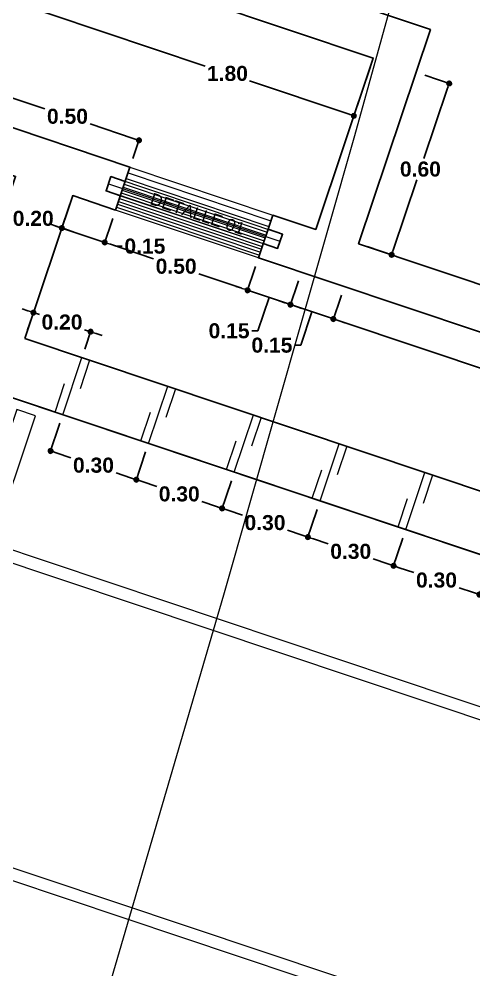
# Model space of a CAD drawing. Header units: metres. Extents: x 2572 to 5235, y 1556 to 2684.
# Drawn here: x 2961.334 to 2962.843, y 2285.626 to 2288.783 of the extents above; entities that cross this region are included whole.
import ezdxf

# ---------------------------------------------------------------- set-up
doc = ezdxf.new("R2010")
doc.units = ezdxf.units.M
doc.linetypes.add('DASHED2', pattern=[0.375, 0.25, -0.125])
doc.linetypes.add('HIDDEN2', pattern=[4.7625, 3.175, -1.5875])
for name, color, linetype, lineweight in [('0-CONCRETO 0.30mm', 146, 'Continuous', 30), ('0-COTAS', 7, 'Continuous', 5), ('0-SOMBREADO', 252, 'Continuous', 0), ('0-TAPA METAL 0.15mm', 207, 'Continuous', 5), ('0-TUBERIA 0.00mm', 140, 'Continuous', 0), ('0-TUBERIAS 0.13mm', 140, 'Continuous', 13), ('TEXTOS 02', 241, 'Continuous', 20), ('vanos', 145, 'Continuous', 9)]:
    doc.layers.add(name, color=color, linetype=linetype, lineweight=lineweight)
doc.layers.add('graf-02', color=4, linetype='Continuous')
doc.styles.get("Standard").update_dxf_attribs({"font": 'arial.ttf'})
doc.styles.add('WMF-Arial0', font='arialbd.ttf')
doc.dimstyles.new('ESC 1 en 100', dxfattribs={"dimtxt": 0.05, "dimasz": 0.02, "dimexe": 0.01, "dimexo": 0.03, "dimgap": 0.01, "dimtad": 0, "dimtih": 1, "dimtoh": 1, "dimzin": 0, "dimdsep": 46, "dimtxsty": 'WMF-Arial0', "dimblk": 'DOT', "dimcen": 2.5, "dimdle": 0.03, "dimclrd": 256, "dimclre": 256, "dimclrt": 256, "dimazin": 0, "dimtfac": 1, "dimtmove": 0, "dimatfit": 1, "dimldrblk": 'DOT', "dimfxl": 0.04, "dimtolj": 1, "dimtzin": 0, "dimarcsym": 0})
doc.dimstyles.new('ISO-25', dxfattribs={"dimtxt": 0.5, "dimasz": 2.4995, "dimexe": 1.25, "dimexo": 0.625, "dimtad": 1, "dimtxsty": 'Standard', "dimblk": 'NONE', "dimblk2": 'NONE', "dimcen": 2.5, "dimadec": 0, "dimazin": 0, "dimtfac": 1, "dimtmove": 0, "dimatfit": 3, "dimfxl": 1, "dimarcsym": 0})

# ---------------------------------------------------------------- blocks, each defined once
blk = doc.blocks.new('_Dot')
at = {"layer": 'graf-02', "color": 0, "lineweight": -2}
blk.add_line((-0.5, 0), (-1, 0), dxfattribs=at)
at = {"layer": 'graf-02', "color": 0, "const_width": 0.5}
blk.add_lwpolyline([(-0.25, 0, 1), (0.25, 0, 1)], format="xyb", close=True, dxfattribs=at)
blk = doc.blocks.new('*D120')
at = {"layer": '0-COTAS', "lineweight": -2, "transparency": 16777216}
for p, q in [((2962.6799, 2288.5963), (2962.7706, 2288.5659)), ((2962.7547, 2288.5501), (2962.6776, 2288.3202)), ((2962.5767, 2288.0192), (2962.6538, 2288.2491)), ((2962.4891, 2288.0274), (2962.5799, 2287.997))]:
    blk.add_line(p, q, dxfattribs=at)
at = {"layer": 'Defpoints', "color": 0, "transparency": 16777216}
for p in [(2962.6514, 2288.6058), (2962.7611, 2288.5691), (2962.4607, 2288.037)]:
    blk.add_point(p, dxfattribs=at)
at = {"layer": '0-COTAS', "lineweight": -2, "transparency": 16777216, "xscale": 0.02, "yscale": 0.02, "zscale": 0.02}
for p, rotation in [((2962.7611, 2288.5691), 71.4655209335111), ((2962.5704, 2288.0002), 251.4655209335111)]:
    blk.add_blockref('_Dot', p, dxfattribs=dict(at, rotation=rotation))
at = {"layer": '0-COTAS', "transparency": 16777216, "insert": (2962.6657, 2288.2846), "char_height": 0.05, "attachment_point": 5, "style": 'WMF-Arial0'}
blk.add_mtext('\\A1;0.60', dxfattribs=at)
blk = doc.blocks.new('*D121')
at = {"layer": '0-COTAS', "lineweight": -2, "transparency": 16777216}
for p, q in [((2961.5028, 2288.1683), (2961.4731, 2288.0797)), ((2961.4573, 2288.0956), (2961.4383, 2288.1019)), ((2961.645, 2288.1206), (2961.6153, 2288.0321)), ((2961.4763, 2288.0892), (2961.6185, 2288.0415)), ((2961.6374, 2288.0352), (2961.6564, 2288.0288)), ((2961.6564, 2288.0288), (2961.6764, 2288.0288))]:
    blk.add_line(p, q, dxfattribs=at)
at = {"layer": 'Defpoints', "color": 0, "transparency": 16777216}
for p in [(2961.5123, 2288.1967), (2961.6545, 2288.149), (2961.6185, 2288.0415)]:
    blk.add_point(p, dxfattribs=at)
at = {"layer": '0-COTAS', "lineweight": -2, "transparency": 16777216, "xscale": 0.02, "yscale": 0.02, "zscale": 0.02}
for p, rotation in [((2961.4763, 2288.0892), 341.4655210010613), ((2961.6185, 2288.0415), 161.4655210010614)]:
    blk.add_blockref('_Dot', p, dxfattribs=dict(at, rotation=rotation))
at = {"layer": '0-COTAS', "transparency": 16777216, "insert": (2961.7518, 2288.0288), "char_height": 0.05, "attachment_point": 5, "style": 'WMF-Arial0'}
blk.add_mtext('\\A1;0.15', dxfattribs=at)
blk = doc.blocks.new('*D122')
at = {"layer": '0-COTAS', "lineweight": -2, "transparency": 16777216}
for p, q in [((2961.645, 2288.1206), (2961.6153, 2288.0321)), ((2961.6374, 2288.0352), (2961.7807, 2287.9872)), ((2962.0736, 2287.889), (2961.9303, 2287.937)), ((2962.119, 2287.9617), (2962.0894, 2287.8731))]:
    blk.add_line(p, q, dxfattribs=at)
at = {"layer": 'Defpoints', "color": 0, "transparency": 16777216}
for p in [(2961.6545, 2288.149), (2962.1286, 2287.9901), (2962.0925, 2287.8826)]:
    blk.add_point(p, dxfattribs=at)
at = {"layer": '0-COTAS', "lineweight": -2, "transparency": 16777216, "xscale": 0.02, "yscale": 0.02, "zscale": 0.02}
for p, rotation in [((2961.6185, 2288.0415), 161.4655210010614), ((2962.0925, 2287.8826), 341.4655210010613)]:
    blk.add_blockref('_Dot', p, dxfattribs=dict(at, rotation=rotation))
at = {"layer": '0-COTAS', "transparency": 16777216, "insert": (2961.8555, 2287.9621), "char_height": 0.05, "attachment_point": 5, "style": 'WMF-Arial0'}
blk.add_mtext('\\A1;0.50', dxfattribs=at)
blk = doc.blocks.new('*D123')
at = {"layer": '0-COTAS', "lineweight": -2, "transparency": 16777216}
for p, q in [((2962.119, 2287.9617), (2962.0894, 2287.8731)), ((2962.2613, 2287.914), (2962.2316, 2287.8254)), ((2962.0736, 2287.889), (2962.0546, 2287.8953)), ((2962.0925, 2287.8826), (2962.2348, 2287.8349)), ((2962.0925, 2287.8826), (2962.2348, 2287.8349)), ((2962.1636, 2287.8588), (2962.1264, 2287.7477)), ((2962.2537, 2287.8286), (2962.2727, 2287.8222)), ((2962.1264, 2287.7477), (2962.1064, 2287.7477))]:
    blk.add_line(p, q, dxfattribs=at)
at = {"layer": 'Defpoints', "color": 0, "transparency": 16777216}
for p in [(2962.1286, 2287.9901), (2962.2708, 2287.9424), (2962.2348, 2287.8349)]:
    blk.add_point(p, dxfattribs=at)
at = {"layer": '0-COTAS', "lineweight": -2, "transparency": 16777216, "xscale": 0.02, "yscale": 0.02, "zscale": 0.02}
for p, rotation in [((2962.0925, 2287.8826), 341.4655210010613), ((2962.2348, 2287.8349), 161.4655210010614)]:
    blk.add_blockref('_Dot', p, dxfattribs=dict(at, rotation=rotation))
at = {"layer": '0-COTAS', "transparency": 16777216, "insert": (2962.031, 2287.7477), "char_height": 0.05, "attachment_point": 5, "style": 'WMF-Arial0'}
blk.add_mtext('\\A1;0.15', dxfattribs=at)
blk = doc.blocks.new('*D111')
at = {"layer": '0-COTAS', "lineweight": -2, "transparency": 16777216}
for p, q in [((2962.2613, 2287.914), (2962.2316, 2287.8254)), ((2962.2158, 2287.8413), (2962.1968, 2287.8476)), ((2962.4035, 2287.8663), (2962.3738, 2287.7778)), ((2962.2348, 2287.8349), (2962.377, 2287.7872)), ((2962.2348, 2287.8349), (2962.377, 2287.7872)), ((2962.3059, 2287.8111), (2962.2686, 2287.7)), ((2962.3959, 2287.7809), (2962.4149, 2287.7745)), ((2962.2686, 2287.7), (2962.2486, 2287.7))]:
    blk.add_line(p, q, dxfattribs=at)
at = {"layer": 'Defpoints', "color": 0, "transparency": 16777216}
for p in [(2962.2708, 2287.9424), (2962.413, 2287.8947), (2962.377, 2287.7872)]:
    blk.add_point(p, dxfattribs=at)
at = {"layer": '0-COTAS', "lineweight": -2, "transparency": 16777216, "xscale": 0.02, "yscale": 0.02, "zscale": 0.02}
for p, rotation in [((2962.2348, 2287.8349), 341.4655210010613), ((2962.377, 2287.7872), 161.4655210010614)]:
    blk.add_blockref('_Dot', p, dxfattribs=dict(at, rotation=rotation))
at = {"layer": '0-COTAS', "transparency": 16777216, "insert": (2962.1732, 2287.7), "char_height": 0.05, "attachment_point": 5, "style": 'WMF-Arial0'}
blk.add_mtext('\\A1;0.15', dxfattribs=at)
blk = doc.blocks.new('*D112')
at = {"layer": '0-COTAS', "lineweight": -2, "transparency": 16777216}
for p, q in [((2962.4035, 2287.8663), (2962.3738, 2287.7778)), ((2962.3959, 2287.7809), (2963.7473, 2287.3278)), ((2965.2498, 2286.8241), (2963.8985, 2287.2771)), ((2965.2953, 2286.8968), (2965.2656, 2286.8082))]:
    blk.add_line(p, q, dxfattribs=at)
at = {"layer": 'Defpoints', "color": 0, "transparency": 16777216}
for p in [(2962.413, 2287.8947), (2965.3048, 2286.9252), (2965.2688, 2286.8177)]:
    blk.add_point(p, dxfattribs=at)
at = {"layer": '0-COTAS', "lineweight": -2, "transparency": 16777216, "xscale": 0.02, "yscale": 0.02, "zscale": 0.02}
for p, rotation in [((2962.377, 2287.7872), 161.4655210010614), ((2965.2688, 2286.8177), 341.4655210010613)]:
    blk.add_blockref('_Dot', p, dxfattribs=dict(at, rotation=rotation))
at = {"layer": '0-COTAS', "transparency": 16777216, "insert": (2963.8229, 2287.3025), "char_height": 0.05, "attachment_point": 5, "style": 'WMF-Arial0'}
blk.add_mtext('\\A1;3.05', dxfattribs=at)
blk = doc.blocks.new('*D124')
at = {"layer": '0-COTAS', "lineweight": -2, "transparency": 16777216}
for p, q in [((2961.3131, 2288.2319), (2961.2834, 2288.1433)), ((2961.2677, 2288.1592), (2961.2487, 2288.1655)), ((2961.5028, 2288.1683), (2961.4731, 2288.0797)), ((2961.2866, 2288.1528), (2961.3067, 2288.1461)), ((2961.4763, 2288.0892), (2961.4562, 2288.0959)), ((2961.4952, 2288.0829), (2961.5142, 2288.0765))]:
    blk.add_line(p, q, dxfattribs=at)
at = {"layer": 'Defpoints', "color": 0, "transparency": 16777216}
for p in [(2961.3227, 2288.2603), (2961.5123, 2288.1967), (2961.2866, 2288.1528)]:
    blk.add_point(p, dxfattribs=at)
at = {"layer": '0-COTAS', "lineweight": -2, "transparency": 16777216, "xscale": 0.02, "yscale": 0.02, "zscale": 0.02}
for p, rotation in [((2961.2866, 2288.1528), 341.4655210010613), ((2961.4763, 2288.0892), 161.4655210010614)]:
    blk.add_blockref('_Dot', p, dxfattribs=dict(at, rotation=rotation))
at = {"layer": '0-COTAS', "transparency": 16777216, "insert": (2961.3814, 2288.121), "char_height": 0.05, "attachment_point": 5, "style": 'WMF-Arial0'}
blk.add_mtext('\\A1;0.20', dxfattribs=at)
blk = doc.blocks.new('*D128')
at = {"layer": '0-COTAS', "lineweight": -2, "transparency": 16777216}
for p, q in [((2961.2377, 2288.4786), (2961.2612, 2288.5488)), ((2961.277, 2288.533), (2961.4203, 2288.4849)), ((2961.7131, 2288.3867), (2961.5698, 2288.4348)), ((2961.7117, 2288.3197), (2961.7353, 2288.3899))]:
    blk.add_line(p, q, dxfattribs=at)
at = {"layer": 'Defpoints', "color": 0, "transparency": 16777216}
for p in [(2961.258, 2288.5393), (2961.2281, 2288.4502), (2961.7022, 2288.2913)]:
    blk.add_point(p, dxfattribs=at)
at = {"layer": '0-COTAS', "lineweight": -2, "transparency": 16777216, "xscale": 0.02, "yscale": 0.02, "zscale": 0.02}
for p, rotation in [((2961.258, 2288.5393), 161.4655210010614), ((2961.7321, 2288.3804), 341.4655210010613)]:
    blk.add_blockref('_Dot', p, dxfattribs=dict(at, rotation=rotation))
at = {"layer": '0-COTAS', "transparency": 16777216, "insert": (2961.495, 2288.4599), "char_height": 0.05, "attachment_point": 5, "style": 'WMF-Arial0'}
blk.add_mtext('\\A1;0.50', dxfattribs=at)
blk = doc.blocks.new('*D129')
at = {"layer": '0-COTAS', "lineweight": -2, "transparency": 16777216}
for p, q in [((2960.793, 2289.1973), (2960.7351, 2289.0244)), ((2960.7572, 2289.0275), (2961.9521, 2288.6269)), ((2962.4997, 2288.6251), (2962.4417, 2288.4522)), ((2962.4259, 2288.468), (2962.0991, 2288.5776))]:
    blk.add_line(p, q, dxfattribs=at)
at = {"layer": 'Defpoints', "color": 0, "transparency": 16777216}
for p in [(2960.8026, 2289.2257), (2960.7382, 2289.0338), (2962.5092, 2288.6535)]:
    blk.add_point(p, dxfattribs=at)
at = {"layer": '0-COTAS', "lineweight": -2, "transparency": 16777216, "xscale": 0.02, "yscale": 0.02, "zscale": 0.02}
for p, rotation in [((2960.7382, 2289.0338), 161.4655210010614), ((2962.4449, 2288.4617), 341.4655210010613)]:
    blk.add_blockref('_Dot', p, dxfattribs=dict(at, rotation=rotation))
at = {"layer": '0-COTAS', "transparency": 16777216, "insert": (2962.0256, 2288.6022), "char_height": 0.05, "attachment_point": 5, "style": 'WMF-Arial0'}
blk.add_mtext('\\A1;1.80', dxfattribs=at)
blk = doc.blocks.new('*D143')
at = {"layer": '0-COTAS', "lineweight": -2, "transparency": 16777216}
for p, q in [((2962.6076, 2287.0596), (2962.5737, 2286.9582)), ((2962.5958, 2286.9614), (2962.6443, 2286.9451)), ((2962.8921, 2286.9642), (2962.8581, 2286.8629)), ((2962.8423, 2286.8787), (2962.7938, 2286.895))]:
    blk.add_line(p, q, dxfattribs=at)
at = {"layer": 'Defpoints', "color": 0, "transparency": 16777216}
for p in [(2962.6172, 2287.088), (2962.9016, 2286.9926), (2962.5768, 2286.9677)]:
    blk.add_point(p, dxfattribs=at)
at = {"layer": '0-COTAS', "lineweight": -2, "transparency": 16777216, "xscale": 0.02, "yscale": 0.02, "zscale": 0.02}
for p, rotation in [((2962.5768, 2286.9677), 161.4655210010614), ((2962.8613, 2286.8724), 341.4655210010613)]:
    blk.add_blockref('_Dot', p, dxfattribs=dict(at, rotation=rotation))
at = {"layer": '0-COTAS', "transparency": 16777216, "insert": (2962.7191, 2286.92), "char_height": 0.05, "attachment_point": 5, "style": 'WMF-Arial0'}
blk.add_mtext('\\A1;0.30', dxfattribs=at)
blk = doc.blocks.new('*D144')
at = {"layer": '0-COTAS', "lineweight": -2, "transparency": 16777216}
for p, q in [((2962.3232, 2287.1549), (2962.2892, 2287.0536)), ((2962.3114, 2287.0567), (2962.3598, 2287.0405)), ((2962.6076, 2287.0596), (2962.5737, 2286.9582)), ((2962.5579, 2286.9741), (2962.5094, 2286.9903))]:
    blk.add_line(p, q, dxfattribs=at)
at = {"layer": 'Defpoints', "color": 0, "transparency": 16777216}
for p in [(2962.3327, 2287.1834), (2962.6172, 2287.088), (2962.2924, 2287.0631)]:
    blk.add_point(p, dxfattribs=at)
at = {"layer": '0-COTAS', "lineweight": -2, "transparency": 16777216, "xscale": 0.02, "yscale": 0.02, "zscale": 0.02}
for p, rotation in [((2962.2924, 2287.0631), 161.4655210010614), ((2962.5768, 2286.9677), 341.4655210010613)]:
    blk.add_blockref('_Dot', p, dxfattribs=dict(at, rotation=rotation))
at = {"layer": '0-COTAS', "transparency": 16777216, "insert": (2962.4346, 2287.0154), "char_height": 0.05, "attachment_point": 5, "style": 'WMF-Arial0'}
blk.add_mtext('\\A1;0.30', dxfattribs=at)
blk = doc.blocks.new('*D145')
at = {"layer": '0-COTAS', "lineweight": -2, "transparency": 16777216}
for p, q in [((2962.0388, 2287.2503), (2962.0048, 2287.149)), ((2962.0269, 2287.1521), (2962.0754, 2287.1358)), ((2962.3232, 2287.1549), (2962.2892, 2287.0536)), ((2962.2734, 2287.0694), (2962.225, 2287.0857))]:
    blk.add_line(p, q, dxfattribs=at)
at = {"layer": 'Defpoints', "color": 0, "transparency": 16777216}
for p in [(2962.0483, 2287.2787), (2962.3327, 2287.1834), (2962.008, 2287.1584)]:
    blk.add_point(p, dxfattribs=at)
at = {"layer": '0-COTAS', "lineweight": -2, "transparency": 16777216, "xscale": 0.02, "yscale": 0.02, "zscale": 0.02}
for p, rotation in [((2962.008, 2287.1584), 161.4655210010614), ((2962.2924, 2287.0631), 341.4655210010613)]:
    blk.add_blockref('_Dot', p, dxfattribs=dict(at, rotation=rotation))
at = {"layer": '0-COTAS', "transparency": 16777216, "insert": (2962.1502, 2287.1108), "char_height": 0.05, "attachment_point": 5, "style": 'WMF-Arial0'}
blk.add_mtext('\\A1;0.30', dxfattribs=at)
blk = doc.blocks.new('*D146')
at = {"layer": '0-COTAS', "lineweight": -2, "transparency": 16777216}
for p, q in [((2961.7543, 2287.3457), (2961.7203, 2287.2443)), ((2961.7425, 2287.2474), (2961.791, 2287.2312)), ((2962.0388, 2287.2503), (2962.0048, 2287.149)), ((2961.989, 2287.1648), (2961.9405, 2287.1811))]:
    blk.add_line(p, q, dxfattribs=at)
at = {"layer": 'Defpoints', "color": 0, "transparency": 16777216}
for p in [(2961.7638, 2287.3741), (2962.0483, 2287.2787), (2961.7235, 2287.2538)]:
    blk.add_point(p, dxfattribs=at)
at = {"layer": '0-COTAS', "lineweight": -2, "transparency": 16777216, "xscale": 0.02, "yscale": 0.02, "zscale": 0.02}
for p, rotation in [((2961.7235, 2287.2538), 161.4655210010614), ((2962.008, 2287.1584), 341.4655210010613)]:
    blk.add_blockref('_Dot', p, dxfattribs=dict(at, rotation=rotation))
at = {"layer": '0-COTAS', "transparency": 16777216, "insert": (2961.8657, 2287.2061), "char_height": 0.05, "attachment_point": 5, "style": 'WMF-Arial0'}
blk.add_mtext('\\A1;0.30', dxfattribs=at)
blk = doc.blocks.new('*D147')
at = {"layer": '0-COTAS', "lineweight": -2, "transparency": 16777216}
for p, q in [((2961.4699, 2287.441), (2961.4359, 2287.3397)), ((2961.458, 2287.3428), (2961.5065, 2287.3266)), ((2961.7543, 2287.3457), (2961.7203, 2287.2443)), ((2961.7046, 2287.2602), (2961.6561, 2287.2764))]:
    blk.add_line(p, q, dxfattribs=at)
at = {"layer": 'Defpoints', "color": 0, "transparency": 16777216}
for p in [(2961.4794, 2287.4695), (2961.7638, 2287.3741), (2961.4391, 2287.3492)]:
    blk.add_point(p, dxfattribs=at)
at = {"layer": '0-COTAS', "lineweight": -2, "transparency": 16777216, "xscale": 0.02, "yscale": 0.02, "zscale": 0.02}
for p, rotation in [((2961.4391, 2287.3492), 161.4655210010614), ((2961.7235, 2287.2538), 341.4655210010613)]:
    blk.add_blockref('_Dot', p, dxfattribs=dict(at, rotation=rotation))
at = {"layer": '0-COTAS', "transparency": 16777216, "insert": (2961.5813, 2287.3015), "char_height": 0.05, "attachment_point": 5, "style": 'WMF-Arial0'}
blk.add_mtext('\\A1;0.30', dxfattribs=at)
blk = doc.blocks.new('*D148')
at = {"layer": '0-COTAS', "lineweight": -2, "transparency": 16777216}
for p, q in [((2961.3631, 2287.8148), (2961.3442, 2287.8211)), ((2961.3629, 2287.7511), (2961.3853, 2287.8179)), ((2961.3821, 2287.8084), (2961.4021, 2287.8017)), ((2961.5717, 2287.7449), (2961.5517, 2287.7516)), ((2961.5525, 2287.6875), (2961.5749, 2287.7543)), ((2961.5907, 2287.7385), (2961.6097, 2287.7321))]:
    blk.add_line(p, q, dxfattribs=at)
at = {"layer": 'Defpoints', "color": 0, "transparency": 16777216}
for p in [(2961.3821, 2287.8084), (2961.3534, 2287.7227), (2961.543, 2287.6591)]:
    blk.add_point(p, dxfattribs=at)
at = {"layer": '0-COTAS', "lineweight": -2, "transparency": 16777216, "xscale": 0.02, "yscale": 0.02, "zscale": 0.02}
for p, rotation in [((2961.3821, 2287.8084), 341.4655210010613), ((2961.5717, 2287.7449), 161.4655210010614)]:
    blk.add_blockref('_Dot', p, dxfattribs=dict(at, rotation=rotation))
at = {"layer": '0-COTAS', "transparency": 16777216, "insert": (2961.4769, 2287.7766), "char_height": 0.05, "attachment_point": 5, "style": 'WMF-Arial0'}
blk.add_mtext('\\A1;0.20', dxfattribs=at)
blk = doc.blocks.new('*D188')
at = {"color": 0, "lineweight": -2, "transparency": 16777216}
for p, q in [((2964.7284, 2335.4598), (2968.1041, 2334.6544)), ((2951.3404, 2269.7734), (2966.8883, 2334.9445)), ((2949.1805, 2270.2887), (2952.5562, 2269.4834))]:
    blk.add_line(p, q, dxfattribs=at)
at = {"layer": 'Defpoints', "color": 0, "transparency": 16777216}
for p in [(2964.1204, 2335.6048), (2966.8883, 2334.9445), (2948.5725, 2270.4338)]:
    blk.add_point(p, dxfattribs=at)
at = {"color": 0, "transparency": 16777216, "insert": (2958.2581, 2302.5632), "char_height": 0.5, "attachment_point": 5, "rotation": 76.5817}
blk.add_mtext('67', dxfattribs=at)
blk = doc.blocks.new('_None')

msp = doc.modelspace()

# ---------------------------------------------------------------- linework, layer by layer
at = {"layer": '0-CONCRETO 0.30mm', "lineweight": 5}
for p, q in [((2961.6895, 2288.2533), (2962.1635, 2288.0944)), ((2961.6958, 2288.2723), (2962.1699, 2288.1134)), ((2961.6799, 2288.2249), (2962.154, 2288.066)), ((2961.6831, 2288.2344), (2962.1572, 2288.0754)), ((2961.6672, 2288.187), (2962.1413, 2288.028)), ((2961.6704, 2288.1965), (2962.1445, 2288.0375)), ((2961.6736, 2288.2059), (2962.1477, 2288.047)), ((2961.6768, 2288.2154), (2962.1508, 2288.0565)), ((2961.6577, 2288.1585), (2962.1318, 2287.9996)), ((2961.6609, 2288.168), (2962.1349, 2288.0091)), ((2961.6641, 2288.1775), (2962.1381, 2288.0186))]:
    msp.add_line(p, q, dxfattribs=at)
at = {"layer": '0-CONCRETO 0.30mm'}
for points in [[(2958.7361, 2282.9047), (2955.465, 2284.0014), (2957.1816, 2289.1213), (2957.3882, 2289.7376), (2960.4696, 2288.7045), (2960.708, 2289.4156), (2962.6991, 2288.7481), (2962.4607, 2288.037), (2965.5421, 2287.0039), (2965.3355, 2286.3876), (2963.619, 2281.2677), (2960.3479, 2282.3643)], [(2960.7541, 2288.6091), (2960.6118, 2288.6568), (2960.8026, 2289.2257), (2962.5092, 2288.6535), (2962.3185, 2288.0846), (2962.1763, 2288.1323)], [(2957.118, 2288.9317), (2965.2719, 2286.198)], [(2961.1637, 2287.7862), (2961.3227, 2288.2603), (2961.1804, 2288.308), (2961.2281, 2288.4502), (2961.7022, 2288.2913), (2961.6545, 2288.149), (2961.5123, 2288.1967), (2961.3534, 2287.7227)], [(2961.6863, 2288.2439), (2961.6389, 2288.2598), (2961.623, 2288.2123), (2961.6704, 2288.1965)], [(2962.1763, 2288.1323), (2962.1286, 2287.9901), (2965.3048, 2286.9252)], [(2962.1604, 2288.0849), (2962.2078, 2288.069), (2962.1919, 2288.0216), (2962.1445, 2288.0375)], [(2961.3534, 2287.7227), (2965.1459, 2286.4512)]]:
    msp.add_lwpolyline(points, dxfattribs=at)
at = {"layer": '0-CONCRETO 0.30mm', "lineweight": 5}
msp.add_lwpolyline([(2962.1763, 2288.1323), (2962.1286, 2287.9901), (2961.6545, 2288.149), (2961.7022, 2288.2913)], close=True, dxfattribs=at)
at = {"layer": '0-CONCRETO 0.30mm'}
msp.add_lwpolyline([(2959.7004, 2282.7924), (2963.4929, 2281.5209), (2965.0823, 2286.2615), (2961.2898, 2287.533)], close=True, dxfattribs=at)
at = {"layer": '0-SOMBREADO', "color": 253, "linetype": 'HIDDEN2', "ltscale": 0.25}
for points in [[(2961.4794, 2287.4695), (2961.543, 2287.6591)], [(2961.7638, 2287.3741), (2961.8274, 2287.5637)], [(2962.0483, 2287.2787), (2962.1119, 2287.4684)], [(2962.3327, 2287.1834), (2962.3963, 2287.373)], [(2962.6172, 2287.088), (2962.6807, 2287.2776)]]:
    msp.add_lwpolyline(points, dxfattribs=at)
at = {"layer": '0-TAPA METAL 0.15mm'}
msp.add_lwpolyline([(2962.2078, 2288.069), (2962.1919, 2288.0216), (2961.623, 2288.2123), (2961.6389, 2288.2598)], close=True, dxfattribs=at)
at = {"layer": '0-TAPA METAL 0.15mm', "linetype": 'HIDDEN2', "ltscale": 0.25}
msp.add_lwpolyline([(2961.6309, 2288.2361), (2962.1998, 2288.0453)], dxfattribs=at)
at = {"layer": '0-TUBERIA 0.00mm', "linetype": 'DASHED2', "ltscale": 0.1}
for points in [[(2961.5686, 2287.6505), (2961.505, 2287.4609), (2961.4538, 2287.478), (2961.5174, 2287.6677)], [(2961.853, 2287.5551), (2961.7894, 2287.3655), (2961.7382, 2287.3827), (2961.8018, 2287.5723)], [(2962.1375, 2287.4598), (2962.0739, 2287.2702), (2962.0227, 2287.2873), (2962.0863, 2287.4769)], [(2962.4219, 2287.3644), (2962.3583, 2287.1748), (2962.3071, 2287.192), (2962.3707, 2287.3816)], [(2962.7063, 2287.2691), (2962.6428, 2287.0794), (2962.5916, 2287.0966), (2962.6551, 2287.2862)]]:
    msp.add_lwpolyline(points, close=True, dxfattribs=at)
at = {"layer": '0-TUBERIAS 0.13mm'}
msp.add_lwpolyline([(2961.2462, 2287.0414), (2961.3885, 2287.4658), (2961.3269, 2287.4865), (2959.6643, 2282.5275)], dxfattribs=at)
for points in [[(2961.2335, 2287.0035), (2964.8696, 2285.7844), (2964.8823, 2285.8223), (2961.2462, 2287.0414, 1)], [(2960.9156, 2286.0553), (2964.5517, 2284.8363), (2964.5644, 2284.8742), (2960.9284, 2286.0932, 1)]]:
    msp.add_lwpolyline(points, format="xyb", close=True, dxfattribs=at)
at = {"layer": 'vanos', "linetype": 'Continuous', "lineweight": 0, "elevation": 14, "flags": 128}
msp.add_lwpolyline([(2959.3823, 2279.0684), (2959.7153, 2279.7681), (2959.9857, 2280.3973), (2960.2144, 2280.9957), (2960.4224, 2281.6028), (2960.6309, 2282.2583), (2960.8606, 2283.0017), (2961.0268, 2283.5436), (2961.2857, 2284.3996), (2961.6201, 2285.5242), (2962.0132, 2286.8717), (2962.448, 2288.3964), (2962.9074, 2290.0527), (2963.3745, 2291.7948)], dxfattribs=at)

# ---------------------------------------------------------------- texts
at = {"layer": 'TEXTOS 02', "insert": (2961.7783, 2288.2072), "char_height": 0.04, "attachment_point": 1, "rotation": 341.4655}
msp.add_mtext('DETALLE 01', dxfattribs=at)

# ---------------------------------------------------------------- dimensions: what is measured, and where the dimension line sits
dim = msp.add_aligned_dim(p1=(2948.5725, 2270.4338), p2=(2964.1204, 2335.6048), distance=-2.8455, dimstyle='ISO-25')
dim.commit()
dim.dimension.update_dxf_attribs({"geometry": '*D188', "text_midpoint": (2958.2581, 2302.5632)})
at = {"layer": '0-COTAS'}
dim = msp.add_linear_dim(base=(2960.7382, 2289.0338), p1=(2962.5092, 2288.6535), p2=(2960.8026, 2289.2257), angle=341.4655, dimstyle='ESC 1 en 100', dxfattribs=at)
dim.commit()
dim.dimension.update_dxf_attribs({"geometry": '*D129', "text_midpoint": (2962.0256, 2288.6022), "dimtype": 160})
for base, p1, p2, angle, picture, middle in [((2962.7611, 2288.5691), (2962.4607, 2288.037), (2962.6514, 2288.6058), 251.4655, '*D120', (2962.6657, 2288.2846)), ((2961.258, 2288.5393), (2961.7022, 2288.2913), (2961.2281, 2288.4502), 341.4655, '*D128', (2961.495, 2288.4599)), ((2961.6185, 2288.0415), (2961.5123, 2288.1967), (2961.6545, 2288.149), 341.4655, '*D121', (2961.7518, 2288.0288)), ((2961.3821, 2287.8084), (2961.543, 2287.6591), (2961.3534, 2287.7227), 341.4655, '*D148', (2961.4769, 2287.7766))]:
    dim = msp.add_linear_dim(base=base, p1=p1, p2=p2, angle=angle, dimstyle='ESC 1 en 100', dxfattribs=at)
    dim.commit()
    dim.dimension.update_dxf_attribs({"geometry": picture, "text_midpoint": middle})
for base, p1, p2, picture, middle in [((2961.2866, 2288.1528), (2961.5123, 2288.1967), (2961.3227, 2288.2603), '*D124', (2961.3814, 2288.121)), ((2962.0925, 2287.8826), (2961.6545, 2288.149), (2962.1286, 2287.9901), '*D122', (2961.8555, 2287.9621)), ((2962.2348, 2287.8349), (2962.1286, 2287.9901), (2962.2708, 2287.9424), '*D123', (2962.0964, 2287.7477)), ((2962.377, 2287.7872), (2962.2708, 2287.9424), (2962.413, 2287.8947), '*D111', (2962.2386, 2287.7)), ((2965.2688, 2286.8177), (2962.413, 2287.8947), (2965.3048, 2286.9252), '*D112', (2963.8229, 2287.3025)), ((2961.4391, 2287.3492), (2961.7638, 2287.3741), (2961.4794, 2287.4695), '*D147', (2961.5813, 2287.3015)), ((2961.7235, 2287.2538), (2962.0483, 2287.2787), (2961.7638, 2287.3741), '*D146', (2961.8657, 2287.2061)), ((2962.008, 2287.1584), (2962.3327, 2287.1834), (2962.0483, 2287.2787), '*D145', (2962.1502, 2287.1108)), ((2962.2924, 2287.0631), (2962.6172, 2287.088), (2962.3327, 2287.1834), '*D144', (2962.4346, 2287.0154)), ((2962.5768, 2286.9677), (2962.9016, 2286.9926), (2962.6172, 2287.088), '*D143', (2962.7191, 2286.92))]:
    dim = msp.add_linear_dim(base=base, p1=p1, p2=p2, angle=341.4655, dimstyle='ESC 1 en 100', override={"dimtmove": 1}, dxfattribs=at)
    dim.commit()
    dim.dimension.update_dxf_attribs({"geometry": picture, "text_midpoint": middle})

doc.saveas('drawing.dxf')
